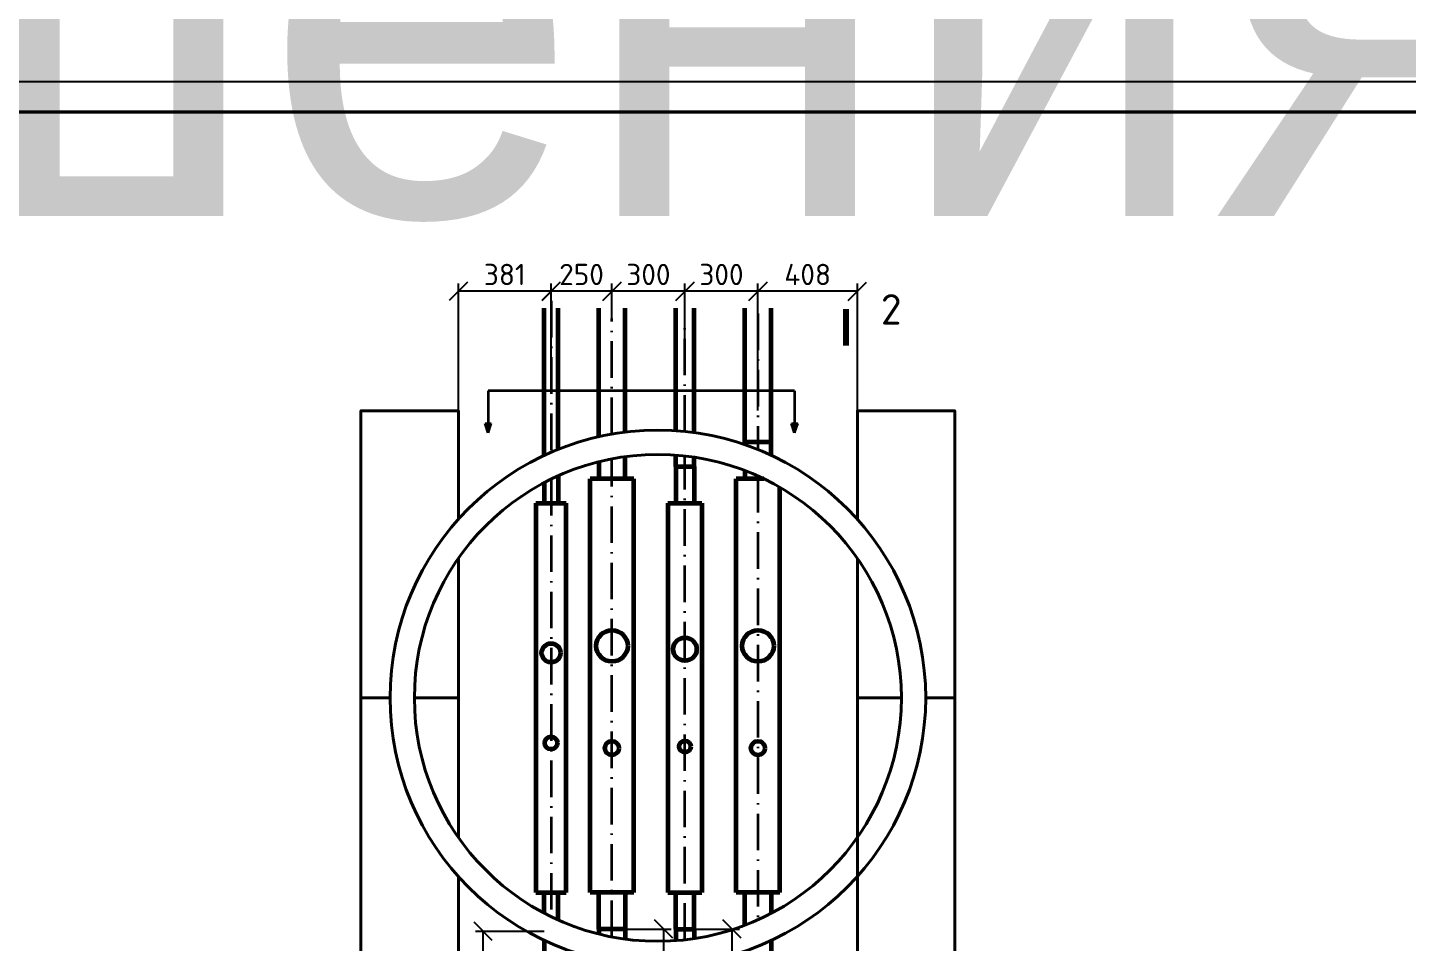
# Model space of a CAD drawing. Header units: millimetres. Extents: x 1990 to 8783, y 397 to 3825.
# Drawn here: x 4154.3 to 4381, y 1452.2 to 1602.6 of the extents above; entities that cross this region are included whole.
import ezdxf
from ezdxf.enums import TextEntityAlignment as Align

# ---------------------------------------------------------------- set-up
doc = ezdxf.new("R2018")
doc.units = ezdxf.units.MM
doc.linetypes.add('ACAD_ISO10W100', pattern=[18.5, 12, -3, 0.5, -3])
for name, color, linetype, lineweight in [('2 Рамка обычные', 1, 'Continuous', 60), ('3 Оъекты сущ.', 7, 'Continuous', 30), ('9 Размеры на геодезии', 5, 'Continuous', 40), ('Объекты проект.', 1, 'Continuous', 80), ('Размеры на чертеже', 250, 'Continuous', 25)]:
    doc.layers.add(name, color=color, linetype=linetype, lineweight=lineweight)
doc.layers.add('Форматы', color=7, linetype='Continuous')
doc.styles.add('-ISOCPEUR-', font='isocpeur.ttf')
doc.styles.add('GOST', font='gost.shx', dxfattribs={"oblique": 15})
doc.styles.get("Standard").update_dxf_attribs({"font": 'arial.ttf'})
doc.dimstyles.new('Копия М 1 к 25', dxfattribs={"dimtxt": 3.5, "dimasz": 3, "dimexe": 1.25, "dimexo": 0, "dimgap": 1, "dimtad": 1, "dimdec": 0, "dimlfac": 25, "dimzin": 0, "dimdsep": 46, "dimtxsty": 'GOST', "dimblk": 'OBLIQUE', "dimcen": 5, "dimclrd": 256, "dimclre": 256, "dimclrt": 256, "dimazin": 2, "dimtfac": 1, "dimtdec": 0, "dimtmove": 0, "dimatfit": 3, "dimldrblk": 'NONE', "dimfxl": 1.25, "dimtolj": 1, "dimtzin": 0, "dimlwd": -1, "dimlwe": -1, "dimarcsym": 2})

# ---------------------------------------------------------------- blocks, each defined once
blk = doc.blocks.new('*U369')
blk.add_lwpolyline([(0, 123), (594, 123), (594, -297), (0, -297)], close=True)
at = {"const_width": 0.5}
blk.add_lwpolyline([(20, 118), (589, 118), (589, -292), (20, -292)], close=True, dxfattribs=at)
blk.add_attdef('РАЗРАБОТАЛ', text='', height=2.5).set_placement((424.5, -264.22), align=Align.MIDDLE_LEFT)
at = {"flags": 8}
for tag, height, p in [('ДАТА', 2.5, (464.07, -264.4)), ('ЛИСТ', 3, (560.39, -271.92)), ('ЛИСТОВ', 3, (577.89, -271.92))]:
    blk.add_attdef(tag, text='', height=height, dxfattribs=at).set_placement(p, align=Align.MIDDLE_CENTER)
blk.add_attdef('ПРОВЕРИЛ', (424.75, -270.73), '', height=2.5)
at = {"lineweight": 30, "flags": 104}
for tag, p in [('ТЕПЛОВЫЕ_СЕТИ', (504, -269.5)), ('ИМЯ_ЧЕРТЕЖА', (504, -284.5))]:
    blk.add_attdef(tag, text='', height=3, dxfattribs=at).set_placement(p, align=Align.MIDDLE_CENTER)
at = {"style": '-ISOCPEUR-', "flags": 8}
blk.add_attdef('ФОРМАТ', text='', height=3, dxfattribs=at).set_placement((554.97, -294.75), align=Align.MIDDLE_CENTER)
blk = doc.blocks.new('_Oblique')
at = {"color": 0, "linetype": 'ByBlock', "lineweight": -2}
blk.add_line((-0.5, -0.5), (0.5, 0.5), dxfattribs=at)
blk = doc.blocks.new('*D203')
at = {"transparency": 16777216}
for p, q in [((4250.28, 1554.77), (4250.28, 1560.48)), ((4262.27, 1550.77), (4262.27, 1560.48)), ((4262.27, 1559.23), (4250.28, 1559.23))]:
    blk.add_line(p, q, dxfattribs=at)
at = {"layer": 'Defpoints', "color": 0, "lineweight": 35, "transparency": 16777216}
for p in [(4250.28, 1559.23), (4250.28, 1554.77), (4262.27, 1550.77)]:
    blk.add_point(p, dxfattribs=at)
at = {"transparency": 16777216, "xscale": 3, "yscale": 3, "zscale": 3, "rotation": 180}
blk.add_blockref('_Oblique', (4250.28, 1559.23), dxfattribs=at)
at = {"transparency": 16777216, "xscale": 3, "yscale": 3, "zscale": 3}
blk.add_blockref('_Oblique', (4262.27, 1559.23), dxfattribs=at)
at = {"lineweight": 35, "transparency": 16777216, "insert": (4256.27, 1561.98), "char_height": 3.5, "attachment_point": 5, "style": '-ISOCPEUR-'}
blk.add_mtext('\\A1;300', dxfattribs=at)
blk = doc.blocks.new('_None')
blk = doc.blocks.new('*D204')
at = {"transparency": 16777216}
for p, q in [((4262.27, 1550.77), (4262.27, 1560.48)), ((4274.26, 1554.77), (4274.26, 1560.48)), ((4274.26, 1559.23), (4262.27, 1559.23))]:
    blk.add_line(p, q, dxfattribs=at)
at = {"layer": 'Defpoints', "color": 0, "lineweight": 35, "transparency": 16777216}
for p in [(4262.27, 1559.23), (4274.26, 1554.77), (4262.27, 1550.77)]:
    blk.add_point(p, dxfattribs=at)
at = {"transparency": 16777216, "xscale": 3, "yscale": 3, "zscale": 3, "rotation": 180}
blk.add_blockref('_Oblique', (4262.27, 1559.23), dxfattribs=at)
at = {"transparency": 16777216, "xscale": 3, "yscale": 3, "zscale": 3}
blk.add_blockref('_Oblique', (4274.26, 1559.23), dxfattribs=at)
at = {"lineweight": 35, "transparency": 16777216, "insert": (4268.27, 1561.98), "char_height": 3.5, "attachment_point": 5, "style": '-ISOCPEUR-'}
blk.add_mtext('\\A1;300', dxfattribs=at)
blk = doc.blocks.new('*D205')
at = {"transparency": 16777216}
for p, q in [((4240.28, 1548.77), (4240.28, 1560.48)), ((4250.28, 1554.77), (4250.28, 1560.48)), ((4250.28, 1559.23), (4240.28, 1559.23))]:
    blk.add_line(p, q, dxfattribs=at)
at = {"layer": 'Defpoints', "color": 0, "lineweight": 35, "transparency": 16777216}
for p in [(4240.28, 1559.23), (4250.28, 1554.77), (4240.28, 1548.77)]:
    blk.add_point(p, dxfattribs=at)
at = {"transparency": 16777216, "xscale": 3, "yscale": 3, "zscale": 3, "rotation": 180}
blk.add_blockref('_Oblique', (4240.28, 1559.23), dxfattribs=at)
at = {"transparency": 16777216, "xscale": 3, "yscale": 3, "zscale": 3}
blk.add_blockref('_Oblique', (4250.28, 1559.23), dxfattribs=at)
at = {"lineweight": 35, "transparency": 16777216, "insert": (4245.28, 1561.98), "char_height": 3.5, "attachment_point": 5, "style": '-ISOCPEUR-'}
blk.add_mtext('\\A1;250', dxfattribs=at)
blk = doc.blocks.new('*D219')
at = {"transparency": 16777216}
for p, q in [((4239.14, 1454.03), (4227.87, 1454.03)), ((4229.12, 1380.8), (4229.12, 1454.03)), ((4239.14, 1380.8), (4227.87, 1380.8))]:
    blk.add_line(p, q, dxfattribs=at)
at = {"layer": 'Defpoints', "color": 0, "lineweight": 35, "transparency": 16777216}
for p in [(4229.12, 1454.03), (4239.14, 1454.03), (4239.14, 1380.8)]:
    blk.add_point(p, dxfattribs=at)
at = {"transparency": 16777216, "xscale": 3, "yscale": 3, "zscale": 3}
for p, rotation in [((4229.12, 1454.03), 90), ((4229.12, 1380.8), 270)]:
    blk.add_blockref('_Oblique', p, dxfattribs=dict(at, rotation=rotation))
at = {"lineweight": 35, "transparency": 16777216, "insert": (4226.37, 1424.94), "char_height": 3.5, "attachment_point": 5, "rotation": 90, "style": '-ISOCPEUR-'}
blk.add_mtext('\\A1;1830', dxfattribs=at)
blk = doc.blocks.new('*D220')
at = {"transparency": 16777216}
for p, q in [((4252.44, 1454.4), (4260.01, 1454.4)), ((4258.76, 1454.4), (4258.76, 1427.68)), ((4252.44, 1427.68), (4260.01, 1427.68))]:
    blk.add_line(p, q, dxfattribs=at)
at = {"layer": 'Defpoints', "color": 0, "lineweight": 35, "transparency": 16777216}
for p in [(4252.44, 1454.4), (4252.44, 1427.68), (4258.76, 1427.68)]:
    blk.add_point(p, dxfattribs=at)
at = {"transparency": 16777216, "xscale": 3, "yscale": 3, "zscale": 3}
for p, rotation in [((4258.76, 1454.4), 90), ((4258.76, 1427.68), 270)]:
    blk.add_blockref('_Oblique', p, dxfattribs=dict(at, rotation=rotation))
at = {"lineweight": 35, "transparency": 16777216, "insert": (4256.01, 1441.04), "char_height": 3.5, "attachment_point": 5, "rotation": 90, "style": '-ISOCPEUR-'}
blk.add_mtext('\\A1;670', dxfattribs=at)
blk = doc.blocks.new('*D221')
at = {"transparency": 16777216}
for p, q in [((4263.79, 1454.4), (4271.24, 1454.4)), ((4269.99, 1454.4), (4269.99, 1392.8)), ((4263.79, 1392.8), (4271.24, 1392.8))]:
    blk.add_line(p, q, dxfattribs=at)
at = {"layer": 'Defpoints', "color": 0, "lineweight": 35, "transparency": 16777216}
for p in [(4263.79, 1454.4), (4263.79, 1392.8), (4269.99, 1392.8)]:
    blk.add_point(p, dxfattribs=at)
at = {"transparency": 16777216, "xscale": 3, "yscale": 3, "zscale": 3}
for p, rotation in [((4269.99, 1454.4), 90), ((4269.99, 1392.8), 270)]:
    blk.add_blockref('_Oblique', p, dxfattribs=dict(at, rotation=rotation))
at = {"lineweight": 35, "transparency": 16777216, "insert": (4267.24, 1423.6), "char_height": 3.5, "attachment_point": 5, "rotation": 90, "style": '-ISOCPEUR-'}
blk.add_mtext('\\A1;1540', dxfattribs=at)
blk = doc.blocks.new('*D360')
at = {"transparency": 16777216}
for p, q in [((4274.26, 1539.6), (4274.26, 1560.48)), ((4290.59, 1539.6), (4290.59, 1560.48)), ((4290.59, 1559.23), (4274.26, 1559.23))]:
    blk.add_line(p, q, dxfattribs=at)
at = {"layer": 'Defpoints', "color": 0, "lineweight": 35, "transparency": 16777216}
for p in [(4274.26, 1559.23), (4274.26, 1539.6), (4290.59, 1539.6)]:
    blk.add_point(p, dxfattribs=at)
at = {"transparency": 16777216, "xscale": 3, "yscale": 3, "zscale": 3, "rotation": 180}
blk.add_blockref('_Oblique', (4274.26, 1559.23), dxfattribs=at)
at = {"transparency": 16777216, "xscale": 3, "yscale": 3, "zscale": 3}
blk.add_blockref('_Oblique', (4290.59, 1559.23), dxfattribs=at)
at = {"lineweight": 35, "transparency": 16777216, "insert": (4282.43, 1561.98), "char_height": 3.5, "attachment_point": 5, "style": '-ISOCPEUR-'}
blk.add_mtext('\\A1;408', dxfattribs=at)
blk = doc.blocks.new('*D361')
at = {"transparency": 16777216}
for p, q in [((4225.05, 1539.6), (4225.05, 1560.48)), ((4240.29, 1542.84), (4240.29, 1560.48)), ((4240.29, 1559.23), (4225.05, 1559.23))]:
    blk.add_line(p, q, dxfattribs=at)
at = {"layer": 'Defpoints', "color": 0, "lineweight": 35, "transparency": 16777216}
for p in [(4225.05, 1559.23), (4240.29, 1542.84), (4225.05, 1539.6)]:
    blk.add_point(p, dxfattribs=at)
at = {"transparency": 16777216, "xscale": 3, "yscale": 3, "zscale": 3, "rotation": 180}
blk.add_blockref('_Oblique', (4225.05, 1559.23), dxfattribs=at)
at = {"transparency": 16777216, "xscale": 3, "yscale": 3, "zscale": 3}
blk.add_blockref('_Oblique', (4240.29, 1559.23), dxfattribs=at)
at = {"lineweight": 35, "transparency": 16777216, "insert": (4232.67, 1561.98), "char_height": 3.5, "attachment_point": 5, "style": '-ISOCPEUR-'}
blk.add_mtext('\\A1;381', dxfattribs=at)
blk = doc.blocks.new('*U425')
blk.add_attdef('РАЗРАБОТАЛ', text='', height=2.5).set_placement((127.5, -264.22), align=Align.MIDDLE_LEFT)
at = {"flags": 8}
for tag, height, p in [('ДАТА', 2.5, (167.07, -264.4)), ('ЛИСТ', 3, (263.39, -271.92)), ('ЛИСТОВ', 3, (280.89, -271.92))]:
    blk.add_attdef(tag, text='', height=height, dxfattribs=at).set_placement(p, align=Align.MIDDLE_CENTER)
blk.add_attdef('ПРОВЕРИЛ', (127.75, -270.73), '', height=2.5)
at = {"lineweight": 30, "flags": 104}
for tag, p in [('ТЕПЛОВЫЕ_СЕТИ', (207, -269.5)), ('ИМЯ_ЧЕРТЕЖА', (207, -284.5))]:
    blk.add_attdef(tag, text='', height=3, dxfattribs=at).set_placement(p, align=Align.MIDDLE_CENTER)
at = {"style": '-ISOCPEUR-', "flags": 8}
blk.add_attdef('ФОРМАТ', text='', height=3, dxfattribs=at).set_placement((257.97, -294.75), align=Align.MIDDLE_CENTER)

msp = doc.modelspace()

# ---------------------------------------------------------------- linework, layer by layer
at = {"color": 3, "linetype": 'ACAD_ISO10W100', "lineweight": 35, "ltscale": 0.5}
for p, q in [((4240.283, 1557.634), (4240.292, 1532.755)), ((4274.263, 1555.557), (4274.263, 1533.209)), ((4250.277, 1535.745), (4250.277, 1554.772)), ((4262.27, 1536.171), (4262.27, 1554.322)), ((4250.277, 1453.114), (4250.277, 1531.679)), ((4262.27, 1452.645), (4262.27, 1532.148)), ((4240.294, 1528.353), (4240.321, 1456.428)), ((4274.263, 1528.861), (4274.263, 1455.933))]:
    msp.add_line(p, q, dxfattribs=at)
at = {"color": 18, "lineweight": 35, "true_color": 0x000000}
for p, q in [((4280.276, 1542.835), (4229.936, 1542.835)), ((4229.936, 1542.835), (4229.936, 1535.954)), ((4280.276, 1542.835), (4280.276, 1535.954)), ((4229.936, 1535.954), (4229.424, 1537.508)), ((4229.424, 1537.508), (4230.448, 1537.508)), ((4229.936, 1535.954), (4230.448, 1537.508)), ((4280.276, 1535.954), (4279.764, 1537.508)), ((4279.764, 1537.508), (4280.788, 1537.508)), ((4280.276, 1535.954), (4280.788, 1537.508))]:
    msp.add_line(p, q, dxfattribs=at)
at = {"layer": '2 Рамка обычные', "color": 5}
for p, q in [((4248.117, 1535.313), (4248.117, 1556.466)), ((4252.437, 1536.066), (4252.437, 1556.466)), ((4248.117, 1531.202), (4248.117, 1528.397)), ((4252.437, 1528.397), (4252.437, 1532.033)), ((4253.877, 1528.397), (4246.677, 1528.397)), ((4246.677, 1460.397), (4246.677, 1528.397)), ((4253.877, 1460.397), (4253.877, 1528.397)), ((4253.877, 1460.397), (4246.677, 1460.397)), ((4248.117, 1454.397), (4248.117, 1460.397)), ((4252.437, 1460.397), (4252.437, 1454.397)), ((4248.117, 1454.397), (4248.117, 1453.591)), ((4252.437, 1454.397), (4248.117, 1454.397)), ((4252.437, 1454.397), (4252.437, 1452.761))]:
    msp.add_line(p, q, dxfattribs=at)
at = {"layer": '2 Рамка обычные'}
for p, q in [((4276.423, 1534.397), (4272.103, 1534.397)), ((4276.423, 1452.523), (4276.423, 1448.397))]:
    msp.add_line(p, q, dxfattribs=at)
at = {"layer": '2 Рамка обычные', "color": 5}
for centre, radius in [((4250.277, 1500.95), 2.587), ((4250.277, 1484.15), 1.149)]:
    msp.add_circle(centre, radius, dxfattribs=at)
at = {"layer": '3 Оъекты сущ.'}
msp.add_lwpolyline([(4288.739, 1556.305, 1, 1, 0), (4288.739, 1550.305, 1, 1, 0), (4288.739, 1552.305, 0, 1.8, 0), (4294.739, 1552.305, 0, 0, 0), (4300.739, 1552.305, 0, 0, 0)], format="xyseb", dxfattribs=at)
at = {"layer": '9 Размеры на геодезии', "color": 0, "linetype": 'ByBlock'}
for points in [[(4225.045, 1521.753), (4225.045, 1539.597), (4209.045, 1539.597), (4209.045, 1492.397), (4213.82, 1492.397)], [(4290.595, 1521.753), (4290.595, 1539.597), (4306.595, 1539.597), (4306.595, 1492.397), (4301.82, 1492.397)], [(4217.82, 1492.397), (4225.045, 1492.397), (4225.045, 1515.327)], [(4297.82, 1492.397), (4290.595, 1492.397), (4290.595, 1515.327)], [(4213.82, 1492.397), (4209.045, 1492.397), (4209.045, 1445.197), (4225.045, 1445.197), (4225.045, 1463.04)], [(4225.045, 1469.466), (4225.045, 1492.397), (4217.82, 1492.397)], [(4301.82, 1492.397), (4306.595, 1492.397), (4306.595, 1445.197), (4290.595, 1445.197), (4290.595, 1492.397), (4297.82, 1492.397)]]:
    msp.add_lwpolyline(points, dxfattribs=at)
for radius in [44, 40]:
    msp.add_circle((4257.82, 1492.397), radius, dxfattribs=at)
at = {"layer": 'Объекты проект.', "color": 6, "lineweight": 60, "true_color": 0xff00ff}
for p, q in [((4239.137, 1532.233), (4239.137, 1556.466)), ((4241.417, 1533.225), (4241.417, 1556.466)), ((4239.137, 1527.765), (4239.137, 1524.397)), ((4241.417, 1528.879), (4241.417, 1524.397)), ((4237.777, 1524.397), (4242.777, 1524.397)), ((4237.777, 1524.397), (4237.777, 1460.397)), ((4242.777, 1460.397), (4242.777, 1524.397)), ((4237.777, 1460.397), (4242.777, 1460.397)), ((4239.137, 1457.028), (4239.137, 1460.397)), ((4241.417, 1455.915), (4241.417, 1460.397)), ((4239.137, 1452.56), (4239.137, 1448.397))]:
    msp.add_line(p, q, dxfattribs=at)
at = {"layer": 'Объекты проект.', "color": 4, "lineweight": 60}
for p, q in [((4260.75, 1536.299), (4260.75, 1556.466)), ((4263.79, 1535.99), (4263.79, 1556.466)), ((4260.75, 1530.397), (4260.75, 1532.289)), ((4260.75, 1530.397), (4263.79, 1530.397)), ((4260.75, 1530.397), (4263.79, 1530.397)), ((4260.75, 1530.397), (4260.75, 1524.397)), ((4263.79, 1530.397), (4263.79, 1531.949)), ((4263.79, 1530.397), (4263.79, 1524.397)), ((4259.47, 1524.397), (4265.07, 1524.397)), ((4259.47, 1524.397), (4259.47, 1460.397)), ((4260.75, 1524.397), (4263.79, 1524.397)), ((4265.07, 1524.397), (4265.07, 1460.397)), ((4259.47, 1460.397), (4265.07, 1460.397)), ((4260.75, 1454.397), (4260.75, 1460.397)), ((4260.75, 1460.397), (4263.79, 1460.397)), ((4263.79, 1454.397), (4263.79, 1460.397)), ((4260.75, 1454.397), (4263.79, 1454.397)), ((4260.75, 1454.397), (4260.75, 1452.504)), ((4260.75, 1454.397), (4263.79, 1454.397)), ((4263.79, 1454.397), (4263.79, 1452.845))]:
    msp.add_line(p, q, dxfattribs=at)
at = {"layer": 'Объекты проект.', "lineweight": 60}
for p, q in [((4272.103, 1534.397), (4272.103, 1556.466)), ((4276.423, 1534.397), (4276.423, 1556.466)), ((4276.423, 1534.397), (4272.103, 1534.397)), ((4272.103, 1534.397), (4272.103, 1534.014)), ((4276.423, 1532.271), (4276.423, 1534.397)), ((4275.256, 1528.397), (4270.663, 1528.397)), ((4270.663, 1460.397), (4270.663, 1528.397)), ((4272.103, 1529.76), (4272.103, 1528.397)), ((4277.863, 1460.397), (4277.863, 1527.013)), ((4277.863, 1460.397), (4270.663, 1460.397)), ((4272.103, 1455.034), (4272.103, 1460.397)), ((4276.423, 1460.397), (4276.423, 1456.986))]:
    msp.add_line(p, q, dxfattribs=at)
for centre, radius in [((4274.263, 1500.95), 2.587), ((4274.263, 1484.15), 1.149)]:
    msp.add_circle(centre, radius, dxfattribs=at)
at = {"layer": 'Объекты проект.', "color": 6, "lineweight": 60, "true_color": 0xff00ff}
for centre, radius in [((4240.277, 1499.797), 1.549), ((4240.277, 1484.997), 1.047)]:
    msp.add_circle(centre, radius, dxfattribs=at)
at = {"layer": 'Объекты проект.', "color": 4, "lineweight": 60}
for centre, radius in [((4262.27, 1500.397), 1.92), ((4262.27, 1484.397), 0.954)]:
    msp.add_circle(centre, radius, dxfattribs=at)

# ---------------------------------------------------------------- block references
at = {"layer": 'Размеры на чертеже', "lineweight": 90}
msp.add_blockref('*U369', (4124.236, 1470.682), dxfattribs=at)
at = {"layer": 'Форматы'}
ref = msp.add_blockref('*U425', (2901.939, 1911.115), dxfattribs=at)
lines = msp.add_mtext('Тепломеханические решения тепловых сетей', dxfattribs={"layer": '0', "insert": (3108.939, 1641.615), "char_height": 70, "attachment_point": 1})
ref.add_attrib('ТЕПЛОВЫЕ_СЕТИ', '', (3108.939, 1641.615), dxfattribs={"flags": 104}).embed_mtext(lines)

# ---------------------------------------------------------------- texts
at = {"layer": '3 Оъекты сущ.', "style": '-ISOCPEUR-'}
msp.add_text('2', height=5, dxfattribs=at).set_placement((4294.451, 1553.748))

# ---------------------------------------------------------------- dimensions: what is measured, and where the dimension line sits
at = {"color": 18, "lineweight": 35, "true_color": 0x000000}
for base, p1, p2, picture, middle in [((4225.045, 1559.234), (4240.289, 1542.835), (4225.045, 1539.597), '*D361', (4232.667, 1561.984)), ((4240.277, 1559.234), (4250.277, 1554.772), (4240.277, 1548.772), '*D205', (4245.277, 1561.984)), ((4250.277, 1559.234), (4262.27, 1550.772), (4250.277, 1554.772), '*D203', (4256.273, 1561.984)), ((4262.27, 1559.234), (4274.263, 1554.772), (4262.27, 1550.772), '*D204', (4268.266, 1561.984)), ((4274.263, 1559.234), (4290.595, 1539.597), (4274.263, 1539.597), '*D360', (4282.429, 1561.984))]:
    dim = msp.add_linear_dim(base=base, p1=p1, p2=p2, dimstyle='Копия М 1 к 25', override={"dimtxsty": '-ISOCPEUR-'}, dxfattribs=at)
    dim.commit()
    dim.dimension.update_dxf_attribs({"geometry": picture, "text_midpoint": middle})
dim = msp.add_linear_dim(base=(4229.124, 1454.028), p1=(4239.137, 1380.797), p2=(4239.137, 1454.028), angle=90, text='1830', dimstyle='Копия М 1 к 25', override={"dimtxsty": '-ISOCPEUR-'}, dxfattribs=at)
dim.commit()
dim.dimension.update_dxf_attribs({"geometry": '*D219', "text_midpoint": (4229.124, 1424.935), "dimtype": 160})
dim = msp.add_linear_dim(base=(4258.764, 1427.68), p1=(4252.437, 1454.397), p2=(4252.437, 1427.68), angle=90, text='670', dimstyle='Копия М 1 к 25', override={"dimtxsty": '-ISOCPEUR-'}, dxfattribs=at)
dim.commit()
dim.dimension.update_dxf_attribs({"geometry": '*D220', "text_midpoint": (4256.014, 1441.039)})
dim = msp.add_linear_dim(base=(4269.994, 1392.798), p1=(4263.79, 1454.397), p2=(4263.79, 1392.798), angle=90, dimstyle='Копия М 1 к 25', override={"dimtxsty": '-ISOCPEUR-'}, dxfattribs=at)
dim.commit()
dim.dimension.update_dxf_attribs({"geometry": '*D221', "text_midpoint": (4267.244, 1423.597)})

doc.saveas('drawing.dxf')
